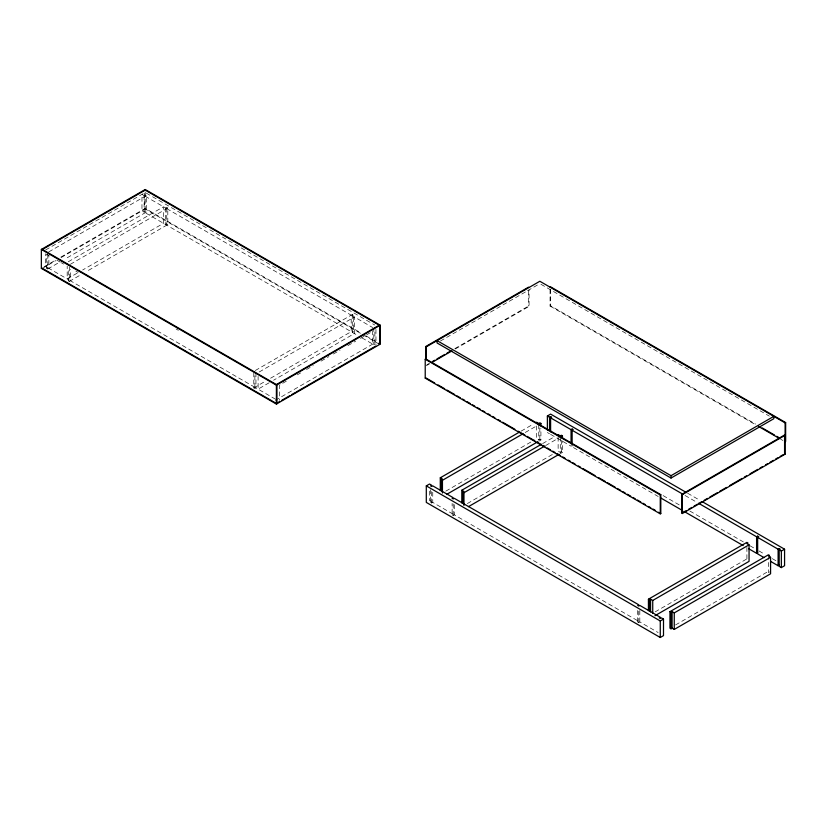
<?xml version="1.0" encoding="UTF-8"?>
<svg xmlns="http://www.w3.org/2000/svg" width="827" height="827" viewBox="0 0 827 827"><rect width="100%" height="100%" fill="white"/><g stroke="black" fill="none" stroke-linecap="round" stroke-linejoin="round"><path stroke-width="0.62" stroke-dasharray="4.13 3.1" d="M45.65 249.961L145.211 192.495M146.286 212.125L145.211 211.505L144.125 212.125L141.975 210.885L141.975 194.355L144.125 195.596L145.211 194.976L146.286 195.596L146.286 212.125L64.589 259.285M146.286 195.596L47.811 252.452L47.811 268.982L46.736 268.362L46.736 254.375M44.12 266.759L55.295 260.309M60.878 257.083L145.211 208.394L361.316 333.167M42.425 268.362L55.833 260.619M61.157 257.548L145.211 209.014M46.736 268.362L47.811 267.741L45.65 266.49L45.65 253.775M47.811 268.982L58.996 262.521M68.29 261.756L163.498 206.781L163.498 223.311L82.679 269.974M145.211 196.216L165.658 208.022L166.734 207.401L167.809 208.022L167.809 224.551L86.122 271.711M167.809 208.022L69.334 264.878L69.334 281.407L68.259 280.787L68.259 268.072M77.149 273.168L67.183 278.916L67.183 266.211M68.259 280.787L69.334 280.167L48.886 268.362L48.886 255.646M145.211 192.029L145.211 212.746L165.658 224.551L166.734 223.931L167.809 224.551M69.334 281.407L80.519 274.946M352.271 314.529L352.271 332.299L353.346 331.679L353.346 315.149L352.271 314.529L253.796 371.375L253.796 387.904L254.871 388.525L255.946 387.904L276.394 399.71M353.346 315.149L352.271 315.769L372.719 327.575M259.213 371.985L354.421 317.01L354.421 333.539L273.603 380.203M253.796 387.904L266.108 380.802M270.584 378.218L352.271 331.048L353.346 331.679M269.178 382.756L258.107 389.145L258.107 376.44M286.266 381.216L279.629 385.051L279.629 400.309M297.338 374.817L300.666 372.905M306.559 369.493L313.268 365.627M321.083 361.11L328.908 356.602M333.374 354.018L340.073 350.152M347.898 345.634L355.713 341.117M360.448 338.388L370.238 332.733M275.319 400.33L373.794 343.484L374.879 344.104L374.879 328.846M374.879 344.104L373.794 344.725L373.794 328.195M440.409 341.034L526.437 291.373M527.554 290.722L538.718 284.271M426.877 364.759L429.11 363.466M454.809 348.632L528.536 306.062L529.073 306.372L529.073 289.998M426.298 365.71L429.647 363.777M455.346 348.942L529.073 306.372M550.058 289.688L550.058 306.062L550.606 305.752L755.568 424.086M521.113 431.146L533.291 424.106M525.248 432.48L536.444 426.019M445.825 491.135L534.397 439.995M430.598 489.698L430.598 502.413L431.673 501.793L429.523 500.542L429.523 490.37M536.609 426.008L536.609 438.723L538.759 439.964L539.835 439.344L540.92 439.964L540.92 428.52M430.598 502.413L431.673 503.033L432.759 502.413L453.206 514.218L452.121 514.839L452.121 503.395M538.677 441.256L540.92 439.964M542.636 443.572L554.814 436.542M545.655 445.557L557.967 438.444M467.348 503.56L552.601 454.343M558.132 437.163L558.132 451.149L560.282 452.39L561.368 451.769L562.443 452.39L562.443 440.946M452.121 514.839L453.206 515.459L454.281 514.839L638.744 621.335L637.669 621.956L637.669 610.512M560.199 453.682L562.443 452.39M655.149 611.866L746.905 558.887M637.669 621.956L638.744 622.576L639.819 621.956L658.116 632.521M675.545 624.943L768.428 571.323L769.503 571.943L768.428 572.563L768.428 557.305M540.951 284.271L769.358 416.136M550.058 306.062L756.147 425.047M780.657 439.189L782.88 440.481M687.64 493.233L699.9 500.314M685.045 495.466L697.337 502.558M146.317 193.136L208.714 229.151M209.831 229.803L308.988 287.052M310.104 287.693L374.724 325.001M166.734 208.642L351.196 315.149L351.196 331.679L166.734 225.171L166.734 207.401M663.13 495.611L679.846 505.256M689.873 511.055L743.349 541.923M750.037 545.789L754.493 548.363M758.948 550.927L764.52 554.152M772.315 558.649L776.77 561.223M547.371 432.511L549.521 433.751M550.606 434.371L571.054 446.177L572.129 445.557L573.204 446.177L572.129 446.797L658.209 496.5M365.772 335.741L380.255 344.104M379.18 344.104L144.673 208.704L144.673 189.817M352.271 332.299L357.657 335.4M361.957 337.892L372.719 344.104L372.719 328.846M46.881 254.406L49.113 255.688M56.908 260.195L60.257 262.118M61.363 262.769L63.596 264.051M75.846 271.122L78.079 272.414M176.12 329.022L178.353 330.304M254.871 387.284L70.409 280.787L70.409 269.344M746.905 547.422L746.905 560.137M639.819 610.512L639.819 621.956M638.744 611.143L638.744 622.576M561.368 440.326L561.368 451.769M560.282 437.132L560.282 452.39M550.606 289.378L550.606 305.752M539.835 427.9L539.835 439.344M538.759 424.706L538.759 439.964M528.536 290.949L528.536 306.062M454.281 504.666L454.281 514.839M453.206 504.015L453.206 515.459M432.759 492.241L432.759 502.413M431.673 491.589L431.673 503.033M375.954 329.435L375.954 344.694M255.946 372.646L255.946 387.904M254.871 375.809L254.871 388.525M165.658 208.022L165.658 224.551M144.125 195.596L144.125 212.125"/><path stroke-width="1.24" d="M41.35 249.465L145.211 189.507L380.255 325.207L380.255 344.104L276.394 404.062L41.35 268.362L41.35 249.465L276.394 385.175L380.255 325.207M42.425 249.465L145.211 190.127M41.35 268.362L41.888 268.051M276.394 384.555L379.18 325.207M277.521 402.79L279.753 401.508M281.842 400.299L289.801 395.699M291.807 394.541L295.394 392.474M296.231 391.988L305.442 386.674M306.197 386.24L315.5 380.865M316.162 380.482L322.809 376.647M323.316 376.347L332.774 370.899M333.374 370.548L337.199 368.335M337.84 367.963L342.74 365.141M343.432 364.738L352.695 359.383M353.48 358.939L375.83 346.037M425.76 359.104L425.76 346.513L528.536 287.165L529.073 287.486M425.76 346.513L426.298 346.823L539.835 281.263L785.112 422.876L785.65 422.566L785.65 441.453L785.112 441.763M425.223 359.249L425.76 358.939L660.804 494.639L660.804 513.526L660.266 513.846L425.223 378.135L425.223 359.249L660.266 494.949L660.804 494.639M550.058 287.165L550.606 286.855L785.65 422.566M432.459 361.533L434.692 360.241M436.935 358.949L444.75 354.432M446.983 353.139L450.333 351.206M431.88 362.484L451.987 350.875M425.223 378.135L425.76 377.825L434.671 382.973M426.298 485.883L429.523 484.022L431.673 485.263L430.598 485.883L431.673 486.503L432.759 485.883L453.206 497.689L452.121 498.309L453.206 498.929L454.281 498.309L638.744 604.806L637.669 605.426L638.744 606.057L639.819 605.426L660.266 617.231L659.191 617.862L660.266 618.482L661.342 617.862L663.502 619.103L663.502 635.632L660.266 637.493L426.298 502.413L426.298 485.883L660.266 620.963L663.502 619.103M440.284 490.514L440.284 477.799L518.891 432.418M547.371 429.968L547.371 415.981L550.606 414.11L686.524 492.592M441.36 491.114L441.36 479.67L442.445 479.05L440.284 477.799M547.371 415.981L549.521 417.221L550.606 416.601L551.681 417.221L550.606 417.842L571.054 429.647L572.129 429.027L573.204 429.647L572.129 430.267L682.802 494.174M441.36 479.67L442.445 480.291L523.015 433.772M538.677 424.727L540.92 423.434L540.92 425.977M446.921 494.236L537.56 441.897M461.807 502.95L461.807 490.235L541.53 444.213M462.893 503.54L462.893 492.096L463.968 491.476L461.807 490.235M462.893 492.096L463.968 492.716L544.538 446.198M560.199 437.152L562.443 435.86L562.443 438.403M468.444 506.662L559.083 454.333M671.028 475.69L773.814 416.353L773.814 418.71L671.028 478.047L437.059 342.967L437.059 340.61L671.028 475.69L671.028 478.047M681.789 494.329L784.575 434.992L785.112 435.302L682.327 494.639L681.789 494.329L681.789 513.216L682.327 513.526L785.112 454.188L785.112 422.876M684.032 511.934L686.265 510.641M688.498 509.349L691.848 507.416M694.08 506.124L697.43 504.191M699.673 502.899L701.906 501.607M704.139 500.325L707.488 498.381M709.721 497.099L717.547 492.582M719.779 491.29L726.478 487.423M729.827 485.48L742.119 478.388M744.352 477.096L746.595 475.814M749.944 473.871L757.759 469.364M759.992 468.072L762.225 466.779M765.585 464.846L767.818 463.554M770.051 462.262L773.4 460.329M775.633 459.037L777.866 457.755M780.109 456.463L783.458 454.53M648.43 610.657L648.43 599.213L746.905 542.367L747.98 542.988L746.905 543.608L749.055 544.848L749.055 561.378L654.953 615.712M698.453 503.209L756.591 536.775L757.666 536.154L758.741 536.775L757.666 537.395L778.114 549.2L779.189 548.58L780.264 549.2L779.189 549.821L781.35 551.061L784.575 549.2L784.575 565.73L781.35 567.591L779.189 566.35L779.189 548.58M648.43 599.213L649.505 599.833L650.58 599.213L652.73 600.464L749.055 544.848M748.766 548.777L756.591 553.294L757.666 552.674M669.953 611.649L768.428 554.793L769.503 555.413L768.428 556.033L770.578 557.274L770.578 573.804L674.263 629.419L672.103 628.169L671.028 628.789L669.953 628.169L669.953 611.649L671.028 612.269L672.103 611.649L674.263 612.89L770.578 557.274M770.578 561.378L778.114 565.73L779.189 565.11M762.256 427.952L774.506 435.023M776.739 436.305L778.962 437.597M758.38 426.329L779.541 438.548M785.112 454.188L784.575 453.878L784.575 434.992M702.123 501.596L784.575 549.2M144.673 189.817L379.717 325.518L379.717 344.414L379.18 344.104M540.92 423.434L539.835 422.814L538.759 423.434L536.609 422.194M562.443 435.86L561.368 435.24L560.282 435.86L558.132 434.62M660.442 497.792L681.686 510.052M683.919 511.344L743.173 545.551M764.127 557.646L757.666 553.925L757.666 536.154M438.01 384.896L444.699 388.762M446.921 390.044L454.726 394.551M456.949 395.833L460.288 397.766M462.52 399.048L464.743 400.34M466.976 401.622L470.315 403.555M472.548 404.837L474.77 406.129M477.003 407.411L480.342 409.344M482.575 410.626L484.798 411.908M488.137 413.841L490.37 415.133M492.592 416.415L494.825 417.697M498.164 419.63L500.397 420.922M502.62 422.204L514.88 429.275M518.219 431.208L524.907 435.064M527.13 436.356L534.924 440.853M537.157 442.145L540.496 444.068M542.729 445.36L544.952 446.642M547.185 447.934L550.524 449.857M552.756 451.149L554.979 452.431M557.212 453.713L560.551 455.646M562.773 456.938L565.006 458.22M568.345 460.153L570.578 461.435M572.801 462.717L575.034 464.009M578.373 465.942L580.606 467.224M582.828 468.506L595.078 475.587M598.428 477.51L605.106 481.376M607.338 482.658L615.133 487.165M617.366 488.447L620.705 490.38M622.927 491.662L625.16 492.954M627.383 494.236L630.732 496.169M632.955 497.451L635.188 498.743M637.41 500.025L640.76 501.958M642.982 503.24L645.215 504.522M648.554 506.455L650.777 507.747M653.01 509.029L655.242 510.311M658.581 512.244L660.804 513.526M41.888 249.154L276.942 384.865L276.942 403.752L276.394 403.442M42.425 268.362L44.658 269.643M45.227 269.974L67.514 282.844M68.052 283.154L84.767 292.799M85.336 293.13L87.559 294.412M88.107 294.732L94.795 298.588M95.363 298.919L104.822 304.377M105.38 304.708L114.85 310.166M115.408 310.497L124.877 315.955M125.435 316.286L147.713 329.146M148.271 329.466L152.168 331.72M152.726 332.04L167.767 340.724M168.326 341.044L175.014 344.9M175.562 345.221L185.041 350.689M185.589 351.01L192.278 354.876M192.836 355.197L195.069 356.478M195.617 356.799L202.305 360.665M202.863 360.985L205.096 362.267M205.644 362.588L212.322 366.444M212.89 366.774L222.349 372.233M222.918 372.563L227.921 375.448M228.49 375.778L232.377 378.022M232.945 378.352L242.404 383.811M242.973 384.142L247.976 387.026M248.545 387.356L255.233 391.223M255.77 391.533L265.26 397.012M265.798 397.322L272.486 401.178M273.055 401.508L275.288 402.801M781.35 551.061L781.35 567.591M778.114 549.2L778.114 565.73M756.591 536.775L756.591 553.294M682.327 494.639L682.327 513.526M674.263 612.89L674.263 629.419M672.103 611.649L672.103 628.169M671.028 612.269L671.028 628.789M660.266 494.949L660.266 513.846M660.266 620.963L660.266 637.493M652.73 600.464L652.73 613.169M650.58 599.213L650.58 611.928M649.505 599.833L649.505 611.277M572.129 429.027L572.129 444.285M571.054 429.647L571.054 443.634M550.606 416.601L550.606 431.859M549.521 417.221L549.521 429.937M463.968 492.716L463.968 505.431M442.445 480.291L442.445 493.006M426.298 346.823L426.298 359.414M276.394 385.175L276.394 404.062"/></g></svg>
